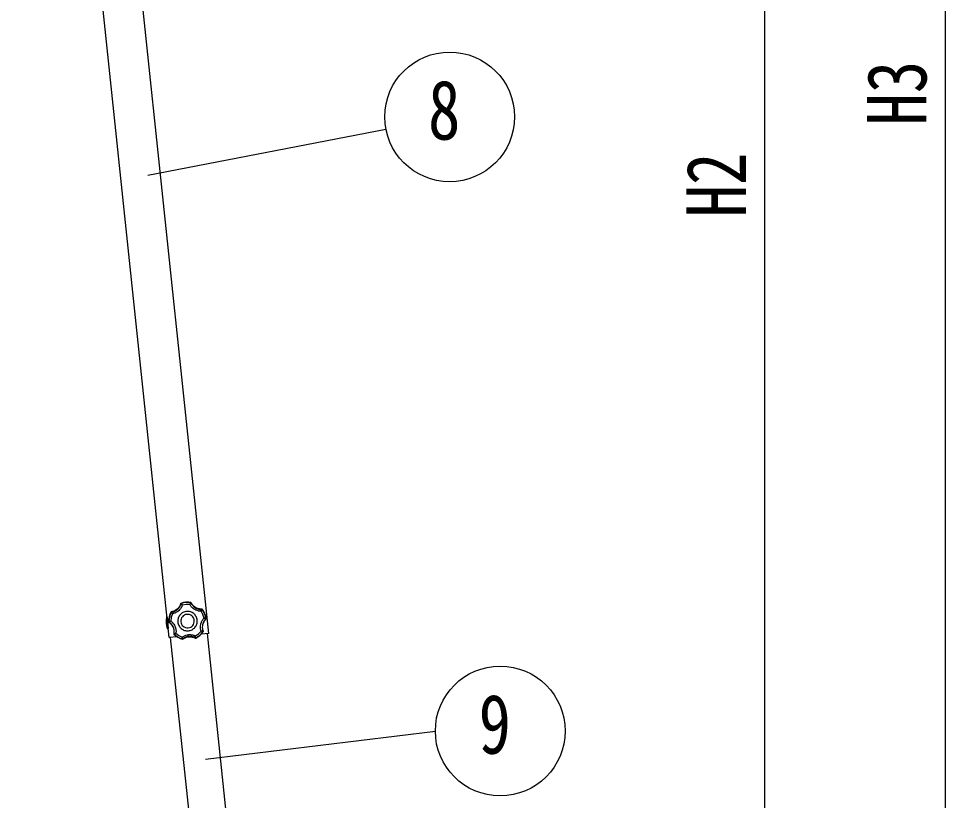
# Model space of a CAD drawing. Units: millimetres, scale not verified. Extents: x -10512 to 10512, y -7425 to 7425.
# Drawn here: x -4528 to -3500, y -3804 to -2936 of the extents above; entities that cross this region are included whole.
import ezdxf
from ezdxf.enums import TextEntityAlignment as Align

# ---------------------------------------------------------------- set-up
doc = ezdxf.new("R2010")
doc.units = ezdxf.units.MM
doc.header["$LTSCALE"] = 30
for name, color, linetype in [('0-4_YKK_13', 4, 'Continuous'), ('0-5_YKK_A1', 4, 'Continuous'), ('0-6_YKK_D', 6, 'Continuous')]:
    doc.layers.add(name, color=color, linetype=linetype)
doc.styles.add('ＭＳ ゴシック', font='')
doc.styles.get('ＭＳ ゴシック').set_extended_font_data('MS Gothic')

msp = doc.modelspace()

# ---------------------------------------------------------------- linework, layer by layer
at = {"layer": '0-4_YKK_13'}
for p, q in [((-4348.06, -3585.1), (-4348.37, -3585.44)), ((-4348.06, -3585.1), (-4348.37, -3585.44)), ((-4348.13, -3585.74), (-4348.37, -3585.44)), ((-4347.82, -3585.41), (-4348.13, -3585.74)), ((-4347.82, -3585.41), (-4348.13, -3585.74)), ((-4348.06, -3585.1), (-4347.82, -3585.41)), ((-4337.17, -3584.47), (-4336.99, -3584.13)), ((-4336.81, -3584.75), (-4337.17, -3584.47)), ((-4336.81, -3584.75), (-4337.17, -3584.47)), ((-4336.63, -3584.41), (-4336.99, -3584.13)), ((-4336.63, -3584.41), (-4336.99, -3584.13)), ((-4336.63, -3584.41), (-4336.81, -3584.75)), ((-4358.87, -3594.56), (-4359.24, -3594.82)), ((-4358.87, -3594.56), (-4359.24, -3594.82)), ((-4358.97, -3595.1), (-4359.24, -3594.82)), ((-4358.6, -3594.84), (-4358.97, -3595.1)), ((-4358.6, -3594.84), (-4358.97, -3595.1)), ((-4358.87, -3594.56), (-4358.6, -3594.84)), ((-4324.93, -3591.89), (-4324.71, -3591.57)), ((-4324.51, -3592.08), (-4324.93, -3591.89)), ((-4324.51, -3592.08), (-4324.93, -3591.89)), ((-4324.29, -3591.76), (-4324.71, -3591.57)), ((-4324.29, -3591.76), (-4324.71, -3591.57)), ((-4324.29, -3591.76), (-4324.51, -3592.08)), ((-4364.06, -3600.3), (-4363.34, -3600.24)), ((-4364.06, -3600.3), (-4363.49, -3606.78)), ((-4362.92, -3613.25), (-4363.49, -3606.78)), ((-4363.34, -3600.24), (-4362.21, -3613.19)), ((-4361.74, -3605.65), (-4361.38, -3605.52)), ((-4361.74, -3605.65), (-4361.52, -3606.05)), ((-4361.74, -3605.65), (-4361.52, -3606.05)), ((-4361.15, -3605.92), (-4361.52, -3606.05)), ((-4361.38, -3605.52), (-4361.15, -3605.92)), ((-4361.38, -3605.52), (-4361.15, -3605.92)), ((-4320.48, -3602.36), (-4320.33, -3601.92)), ((-4320.48, -3602.36), (-4320.33, -3601.92)), ((-4320.1, -3602.42), (-4320.48, -3602.36)), ((-4320.33, -3601.92), (-4319.95, -3601.99)), ((-4320.1, -3602.42), (-4319.95, -3601.99)), ((-4320.1, -3602.42), (-4319.95, -3601.99)), ((-4362.92, -3613.25), (-4362.21, -3613.19)), ((-4356.08, -3618.85), (-4355.74, -3618.68)), ((-4356.08, -3618.85), (-4355.95, -3619.29)), ((-4356.08, -3618.85), (-4355.95, -3619.29)), ((-4355.61, -3619.12), (-4355.95, -3619.29)), ((-4355.74, -3618.68), (-4355.61, -3619.12)), ((-4355.74, -3618.68), (-4355.61, -3619.12)), ((-4323.66, -3616.32), (-4323.6, -3615.86)), ((-4323.65, -3616.32), (-4323.6, -3615.86)), ((-4323.28, -3616.43), (-4323.65, -3616.32)), ((-4323.6, -3615.86), (-4323.23, -3615.97)), ((-4323.28, -3616.43), (-4323.23, -3615.97)), ((-4323.28, -3616.43), (-4323.23, -3615.97)), ((-4346.44, -3624.62), (-4345.99, -3624.53)), ((-4346.44, -3624.62), (-4345.99, -3624.53)), ((-4346.43, -3625.01), (-4346.44, -3624.62)), ((-4346.43, -3625.01), (-4345.98, -3624.92)), ((-4346.43, -3625.01), (-4345.98, -3624.92)), ((-4345.99, -3624.53), (-4345.98, -3624.92)), ((-4332.18, -3623.32), (-4331.72, -3623.33)), ((-4332.12, -3623.71), (-4332.18, -3623.32)), ((-4332.18, -3623.32), (-4331.72, -3623.33)), ((-4332.12, -3623.71), (-4331.67, -3623.72)), ((-4332.12, -3623.71), (-4331.67, -3623.72)), ((-4331.72, -3623.33), (-4331.67, -3623.72))]:
    msp.add_line(p, q, dxfattribs=at)
for points in [[(-4348.37, -3585.44), (-4348.56, -3586.08), (-4348.79, -3586.71), (-4349.02, -3587.25), (-4349.16, -3587.56), (-4349.31, -3587.86), (-4349.47, -3588.15), (-4349.63, -3588.45), (-4349.81, -3588.74), (-4350.42, -3589.63), (-4351.27, -3590.66), (-4352.23, -3591.59), (-4353.29, -3592.41), (-4354.42, -3593.11), (-4355.39, -3593.59), (-4355.7, -3593.73), (-4356.02, -3593.85), (-4356.33, -3593.97), (-4356.65, -3594.07), (-4356.97, -3594.17), (-4357.54, -3594.32), (-4358.2, -3594.46), (-4358.87, -3594.56)], [(-4358.6, -3594.84), (-4357.94, -3594.73), (-4357.29, -3594.6), (-4356.72, -3594.44), (-4356.4, -3594.35), (-4356.08, -3594.24), (-4355.77, -3594.13), (-4355.47, -3594.01), (-4355.16, -3593.88), (-4354.67, -3593.65), (-4354.09, -3593.34), (-4353.53, -3593.01), (-4353.22, -3592.81), (-4352.95, -3592.62), (-4352.68, -3592.43), (-4352.42, -3592.22), (-4352.16, -3592.01), (-4351.66, -3591.57), (-4350.75, -3590.63), (-4349.94, -3589.59), (-4349.42, -3588.78), (-4349.1, -3588.2), (-4348.81, -3587.61), (-4348.55, -3587), (-4348.33, -3586.38), (-4348.13, -3585.74)], [(-4348.13, -3585.74), (-4348.1, -3585.77), (-4348.02, -3585.82), (-4347.91, -3585.91), (-4347.76, -3586.02), (-4347.58, -3586.15), (-4347.38, -3586.3), (-4347.16, -3586.47), (-4346.93, -3586.66), (-4346.69, -3586.85), (-4346.44, -3587.05), (-4346.68, -3587.71), (-4346.95, -3588.35), (-4347.21, -3588.91), (-4347.37, -3589.21), (-4347.54, -3589.52), (-4347.71, -3589.82), (-4347.89, -3590.12), (-4348.08, -3590.41), (-4348.68, -3591.26), (-4349.58, -3592.31), (-4350.57, -3593.28), (-4350.92, -3593.58), (-4351.19, -3593.8), (-4351.46, -3594.02), (-4351.74, -3594.22), (-4352.03, -3594.42), (-4352.41, -3594.67), (-4353, -3595.03), (-4353.61, -3595.36), (-4354.23, -3595.65), (-4354.86, -3595.92), (-4355.51, -3596.16), (-4356.18, -3596.37), (-4356.85, -3596.55), (-4357.54, -3596.7)], [(-4336.99, -3584.13), (-4339.79, -3583.81), (-4342.59, -3583.87), (-4345.36, -3584.3), (-4348.06, -3585.1)], [(-4336.99, -3584.13), (-4339.79, -3583.81), (-4342.59, -3583.87), (-4345.36, -3584.3), (-4348.06, -3585.1)], [(-4337.17, -3584.47), (-4339.86, -3584.18), (-4342.56, -3584.24), (-4345.22, -3584.65), (-4347.82, -3585.41)], [(-4347.82, -3585.41), (-4347.79, -3585.44), (-4347.73, -3585.51), (-4347.63, -3585.62), (-4347.51, -3585.76), (-4347.37, -3585.93), (-4347.2, -3586.12), (-4347.02, -3586.33), (-4346.83, -3586.56), (-4346.64, -3586.8), (-4346.44, -3587.05)], [(-4338.25, -3586.33), (-4342.38, -3586.23), (-4346.44, -3587.05)], [(-4337.17, -3584.47), (-4337.2, -3584.51), (-4337.25, -3584.59), (-4337.32, -3584.72), (-4337.42, -3584.88), (-4337.53, -3585.07), (-4337.66, -3585.29), (-4337.8, -3585.53), (-4337.95, -3585.78), (-4338.1, -3586.06), (-4338.25, -3586.33)], [(-4336.81, -3584.75), (-4336.84, -3584.78), (-4336.9, -3584.85), (-4337, -3584.96), (-4337.13, -3585.09), (-4337.28, -3585.25), (-4337.45, -3585.44), (-4337.64, -3585.64), (-4337.84, -3585.86), (-4338.04, -3586.09), (-4338.25, -3586.33)], [(-4324.93, -3591.89), (-4324.94, -3591.93), (-4324.97, -3592.02), (-4325.01, -3592.16), (-4325.07, -3592.33), (-4325.14, -3592.54), (-4325.23, -3592.78), (-4325.32, -3593.04), (-4325.42, -3593.32), (-4325.53, -3593.61), (-4325.64, -3593.91), (-4326.35, -3593.88), (-4327.05, -3593.82), (-4327.75, -3593.73), (-4328.44, -3593.6), (-4329.13, -3593.45), (-4330.13, -3593.15), (-4331.42, -3592.64), (-4332.67, -3592.01), (-4333.19, -3591.7), (-4333.49, -3591.51), (-4333.78, -3591.31), (-4334.07, -3591.11), (-4334.35, -3590.9), (-4334.69, -3590.62), (-4335.22, -3590.17), (-4335.72, -3589.69), (-4336.21, -3589.19), (-4336.67, -3588.66), (-4337.11, -3588.11), (-4337.52, -3587.54), (-4337.9, -3586.94), (-4338.25, -3586.33)], [(-4336.81, -3584.75), (-4336.51, -3585.34), (-4336.18, -3585.92), (-4335.81, -3586.48), (-4335.42, -3587.01), (-4335, -3587.53), (-4334.56, -3588.02), (-4334.1, -3588.48), (-4333.61, -3588.92), (-4333.27, -3589.2), (-4333.01, -3589.4), (-4332.74, -3589.59), (-4332.47, -3589.78), (-4332.19, -3589.96), (-4331.81, -3590.19), (-4330.64, -3590.8), (-4329.42, -3591.27), (-4328.47, -3591.55), (-4328.15, -3591.62), (-4327.82, -3591.69), (-4327.49, -3591.74), (-4327.17, -3591.79), (-4326.84, -3591.83), (-4326.25, -3591.88), (-4325.59, -3591.9), (-4324.93, -3591.89)], [(-4324.71, -3591.57), (-4325.38, -3591.59), (-4326.05, -3591.56), (-4326.63, -3591.52), (-4326.97, -3591.48), (-4327.3, -3591.43), (-4327.63, -3591.37), (-4327.96, -3591.3), (-4328.29, -3591.23), (-4329.33, -3590.92), (-4330.57, -3590.43), (-4331.75, -3589.8), (-4332.86, -3589.05), (-4333.88, -3588.19), (-4334.64, -3587.41), (-4334.86, -3587.16), (-4335.07, -3586.9), (-4335.28, -3586.63), (-4335.48, -3586.36), (-4335.67, -3586.09), (-4335.99, -3585.59), (-4336.32, -3585.01), (-4336.63, -3584.41)], [(-4359.25, -3594.82), (-4360.41, -3597.38), (-4361.22, -3600.07), (-4361.67, -3602.83), (-4361.75, -3605.65)], [(-4359.24, -3594.82), (-4360.41, -3597.38), (-4361.22, -3600.07), (-4361.67, -3602.83), (-4361.74, -3605.65)], [(-4358.97, -3595.1), (-4360.09, -3597.57), (-4360.86, -3600.15), (-4361.3, -3602.81), (-4361.38, -3605.52)], [(-4358.97, -3595.1), (-4358.96, -3595.11), (-4358.95, -3595.13), (-4358.92, -3595.16), (-4358.89, -3595.19), (-4358.86, -3595.24), (-4358.81, -3595.29), (-4358.76, -3595.34), (-4358.71, -3595.41), (-4358.65, -3595.48), (-4358.58, -3595.55), (-4358.5, -3595.65), (-4358.34, -3595.82), (-4358.17, -3596.01), (-4358.03, -3596.17), (-4357.93, -3596.27), (-4357.84, -3596.38), (-4357.74, -3596.48), (-4357.64, -3596.59), (-4357.54, -3596.7), (-4358.91, -3600.6), (-4359.39, -3604.71)], [(-4358.6, -3594.84), (-4358.59, -3594.85), (-4358.58, -3594.87), (-4358.56, -3594.9), (-4358.54, -3594.94), (-4358.51, -3594.99), (-4358.48, -3595.05), (-4358.45, -3595.12), (-4358.41, -3595.19), (-4358.36, -3595.27), (-4358.31, -3595.36), (-4358.25, -3595.47), (-4358.14, -3595.68), (-4358.01, -3595.9), (-4357.91, -3596.08), (-4357.83, -3596.2), (-4357.76, -3596.32), (-4357.69, -3596.45), (-4357.61, -3596.57), (-4357.54, -3596.7)], [(-4330.01, -3603.85), (-4330.16, -3602.75), (-4330.41, -3601.7), (-4330.77, -3600.69), (-4331.22, -3599.74), (-4331.75, -3598.84), (-4332.37, -3598), (-4333.06, -3597.22), (-4333.82, -3596.52), (-4334.65, -3595.89), (-4335.53, -3595.35), (-4336.46, -3594.88), (-4337.44, -3594.51), (-4338.46, -3594.24), (-4339.52, -3594.06), (-4340.6, -3593.99), (-4341.7, -3594.03), (-4342.8, -3594.19), (-4343.85, -3594.44), (-4344.86, -3594.8), (-4345.81, -3595.25), (-4346.72, -3595.78), (-4347.55, -3596.4), (-4348.33, -3597.09), (-4349.03, -3597.85), (-4349.66, -3598.67), (-4350.21, -3599.56), (-4350.67, -3600.49), (-4351.04, -3601.47), (-4351.31, -3602.49), (-4351.49, -3603.54), (-4351.56, -3604.63), (-4351.52, -3605.73), (-4351.36, -3606.83), (-4351.11, -3607.88), (-4350.75, -3608.89), (-4350.3, -3609.84), (-4349.77, -3610.74), (-4349.15, -3611.58), (-4348.46, -3612.36)], [(-4324.51, -3592.08), (-4324.53, -3592.12), (-4324.58, -3592.2), (-4324.65, -3592.33), (-4324.75, -3592.49), (-4324.86, -3592.68), (-4325, -3592.89), (-4325.14, -3593.13), (-4325.3, -3593.38), (-4325.47, -3593.64), (-4325.64, -3593.91)], [(-4322.43, -3601.48), (-4323.62, -3597.51), (-4325.64, -3593.91)], [(-4320.33, -3601.92), (-4320.88, -3599.27), (-4321.77, -3596.73), (-4322.99, -3594.32), (-4324.51, -3592.08)], [(-4319.95, -3601.99), (-4320.51, -3599.23), (-4321.43, -3596.58), (-4322.69, -3594.08), (-4324.29, -3591.76)], [(-4319.95, -3601.99), (-4320.51, -3599.23), (-4321.43, -3596.58), (-4322.7, -3594.08), (-4324.29, -3591.76)], [(-4361.52, -3606.05), (-4360.97, -3606.43), (-4360.44, -3606.84), (-4359.99, -3607.22), (-4359.75, -3607.45), (-4359.51, -3607.69), (-4359.27, -3607.93), (-4359.05, -3608.18), (-4358.83, -3608.43), (-4358.16, -3609.29), (-4357.45, -3610.42), (-4356.86, -3611.62), (-4356.4, -3612.88), (-4356.09, -3614.17), (-4355.93, -3615.25), (-4355.9, -3615.58), (-4355.88, -3615.92), (-4355.87, -3616.26), (-4355.87, -3616.59), (-4355.87, -3616.93), (-4355.9, -3617.51), (-4355.98, -3618.18), (-4356.08, -3618.85)], [(-4361.38, -3605.52), (-4361.34, -3605.5), (-4361.25, -3605.46), (-4361.12, -3605.4), (-4360.95, -3605.33), (-4360.74, -3605.24), (-4360.51, -3605.15), (-4360.25, -3605.04), (-4359.97, -3604.93), (-4359.68, -3604.82), (-4359.39, -3604.71)], [(-4361.15, -3605.92), (-4361.12, -3605.89), (-4361.04, -3605.83), (-4360.93, -3605.75), (-4360.78, -3605.64), (-4360.59, -3605.52), (-4360.39, -3605.37), (-4360.16, -3605.22), (-4359.91, -3605.05), (-4359.65, -3604.88), (-4359.39, -3604.71), (-4358.84, -3605.14), (-4358.31, -3605.59), (-4357.86, -3606.02), (-4357.62, -3606.26), (-4357.38, -3606.52), (-4357.14, -3606.77), (-4356.92, -3607.04), (-4356.7, -3607.31), (-4356.08, -3608.14), (-4355.35, -3609.32), (-4354.74, -3610.56), (-4354.56, -3610.99), (-4354.43, -3611.31), (-4354.31, -3611.64), (-4354.21, -3611.97), (-4354.1, -3612.3), (-4353.98, -3612.74), (-4353.83, -3613.41), (-4353.7, -3614.09), (-4353.61, -3614.77), (-4353.55, -3615.46), (-4353.52, -3616.15), (-4353.53, -3616.85), (-4353.57, -3617.55), (-4353.64, -3618.24)], [(-4355.74, -3618.68), (-4355.63, -3618.02), (-4355.56, -3617.36), (-4355.53, -3616.77), (-4355.52, -3616.44), (-4355.53, -3616.1), (-4355.54, -3615.77), (-4355.56, -3615.44), (-4355.59, -3615.12), (-4355.65, -3614.57), (-4355.77, -3613.93), (-4355.91, -3613.29), (-4356.01, -3612.94), (-4356.1, -3612.62), (-4356.2, -3612.3), (-4356.32, -3611.99), (-4356.44, -3611.68), (-4356.7, -3611.07), (-4357.32, -3609.91), (-4358.06, -3608.82), (-4358.66, -3608.08), (-4359.11, -3607.6), (-4359.59, -3607.14), (-4360.09, -3606.7), (-4360.61, -3606.3), (-4361.15, -3605.92)], [(-4348.46, -3612.36), (-4347.7, -3613.06), (-4346.88, -3613.69), (-4345.99, -3614.23), (-4345.06, -3614.7), (-4344.08, -3615.07), (-4343.06, -3615.34), (-4342.01, -3615.52), (-4340.93, -3615.59), (-4339.82, -3615.54), (-4338.73, -3615.39), (-4337.67, -3615.14), (-4336.66, -3614.78), (-4335.71, -3614.33), (-4334.81, -3613.8), (-4333.97, -3613.18), (-4333.19, -3612.49), (-4332.49, -3611.73), (-4331.86, -3610.9), (-4331.32, -3610.02), (-4330.86, -3609.09), (-4330.49, -3608.11), (-4330.21, -3607.09), (-4330.04, -3606.04), (-4329.97, -3604.95), (-4330.01, -3603.85)], [(-4323.6, -3615.86), (-4323.65, -3615.86), (-4323.74, -3615.86), (-4323.88, -3615.86), (-4324.07, -3615.86), (-4324.29, -3615.86), (-4324.54, -3615.85), (-4324.82, -3615.85), (-4325.11, -3615.84), (-4325.42, -3615.82), (-4325.74, -3615.8), (-4325.93, -3615.13), (-4326.09, -3614.44), (-4326.22, -3613.75), (-4326.32, -3613.05), (-4326.38, -3612.35), (-4326.4, -3611.3), (-4326.32, -3609.92), (-4326.11, -3608.54), (-4325.97, -3607.94), (-4325.88, -3607.6), (-4325.78, -3607.26), (-4325.68, -3606.93), (-4325.57, -3606.6), (-4325.41, -3606.19), (-4325.15, -3605.54), (-4324.85, -3604.91), (-4324.52, -3604.3), (-4324.16, -3603.7), (-4323.77, -3603.11), (-4323.35, -3602.55), (-4322.9, -3602), (-4322.43, -3601.48)], [(-4320.48, -3602.36), (-4320.95, -3602.83), (-4321.4, -3603.32), (-4321.81, -3603.84), (-4322.2, -3604.37), (-4322.57, -3604.93), (-4322.89, -3605.5), (-4323.19, -3606.09), (-4323.46, -3606.69), (-4323.62, -3607.1), (-4323.73, -3607.41), (-4323.83, -3607.72), (-4323.93, -3608.04), (-4324.01, -3608.36), (-4324.11, -3608.79), (-4324.33, -3610.09), (-4324.4, -3611.4), (-4324.37, -3612.39), (-4324.34, -3612.72), (-4324.3, -3613.05), (-4324.25, -3613.38), (-4324.2, -3613.7), (-4324.13, -3614.03), (-4324, -3614.6), (-4323.82, -3615.24), (-4323.6, -3615.86)], [(-4323.23, -3615.97), (-4323.45, -3615.34), (-4323.64, -3614.69), (-4323.77, -3614.12), (-4323.84, -3613.79), (-4323.89, -3613.46), (-4323.94, -3613.13), (-4323.98, -3612.8), (-4324.01, -3612.46), (-4324.04, -3611.38), (-4323.95, -3610.05), (-4323.72, -3608.73), (-4323.35, -3607.44), (-4322.85, -3606.21), (-4322.34, -3605.24), (-4322.17, -3604.96), (-4321.99, -3604.67), (-4321.8, -3604.39), (-4321.6, -3604.12), (-4321.4, -3603.85), (-4321.03, -3603.4), (-4320.58, -3602.9), (-4320.1, -3602.42)], [(-4320.33, -3601.92), (-4320.37, -3601.91), (-4320.47, -3601.89), (-4320.61, -3601.86), (-4320.79, -3601.82), (-4321.01, -3601.77), (-4321.25, -3601.71), (-4321.52, -3601.65), (-4321.82, -3601.59), (-4322.12, -3601.53), (-4322.43, -3601.48)], [(-4320.48, -3602.36), (-4320.52, -3602.34), (-4320.61, -3602.3), (-4320.74, -3602.23), (-4320.9, -3602.16), (-4321.1, -3602.06), (-4321.33, -3601.96), (-4321.58, -3601.84), (-4321.86, -3601.72), (-4322.14, -3601.6), (-4322.43, -3601.48)], [(-4355.74, -3618.68), (-4355.69, -3618.67), (-4355.6, -3618.65), (-4355.46, -3618.63), (-4355.28, -3618.59), (-4355.06, -3618.55), (-4354.81, -3618.5), (-4354.54, -3618.45), (-4354.25, -3618.38), (-4353.95, -3618.32), (-4353.64, -3618.24)], [(-4355.61, -3619.12), (-4355.56, -3619.1), (-4355.48, -3619.06), (-4355.34, -3619.01), (-4355.17, -3618.93), (-4354.97, -3618.85), (-4354.73, -3618.75), (-4354.48, -3618.63), (-4354.21, -3618.51), (-4353.93, -3618.38), (-4353.64, -3618.24)], [(-4355.61, -3619.12), (-4353.6, -3620.94), (-4351.39, -3622.47), (-4348.99, -3623.71), (-4346.44, -3624.62)], [(-4353.64, -3618.24), (-4350.35, -3620.76), (-4346.59, -3622.48)], [(-4331.95, -3621.2), (-4328.54, -3618.85), (-4325.74, -3615.8)], [(-4331.72, -3623.33), (-4329.37, -3621.99), (-4327.23, -3620.36), (-4325.31, -3618.46), (-4323.66, -3616.32)], [(-4331.67, -3623.72), (-4329.22, -3622.33), (-4326.98, -3620.64), (-4325, -3618.66), (-4323.28, -3616.43)], [(-4331.67, -3623.72), (-4329.22, -3622.33), (-4326.98, -3620.64), (-4325, -3618.66), (-4323.28, -3616.43)], [(-4323.66, -3616.32), (-4323.7, -3616.31), (-4323.79, -3616.29), (-4323.93, -3616.26), (-4324.11, -3616.22), (-4324.33, -3616.17), (-4324.58, -3616.11), (-4324.85, -3616.04), (-4325.13, -3615.97), (-4325.43, -3615.89), (-4325.74, -3615.8)], [(-4355.95, -3619.29), (-4353.88, -3621.19), (-4351.58, -3622.79), (-4349.08, -3624.07), (-4346.43, -3625.01)], [(-4355.95, -3619.29), (-4353.88, -3621.19), (-4351.58, -3622.79), (-4349.08, -3624.07), (-4346.43, -3625.01)], [(-4345.99, -3624.53), (-4346.01, -3624.49), (-4346.03, -3624.4), (-4346.08, -3624.26), (-4346.13, -3624.09), (-4346.2, -3623.88), (-4346.27, -3623.63), (-4346.35, -3623.37), (-4346.43, -3623.08), (-4346.51, -3622.79), (-4346.59, -3622.48), (-4346.01, -3622.09), (-4345.41, -3621.72), (-4344.79, -3621.39), (-4344.16, -3621.08), (-4343.51, -3620.81), (-4342.52, -3620.46), (-4341.18, -3620.11), (-4339.8, -3619.89), (-4339.19, -3619.83), (-4338.84, -3619.81), (-4338.48, -3619.8), (-4338.13, -3619.79), (-4337.78, -3619.8), (-4337.35, -3619.82), (-4336.65, -3619.87), (-4335.96, -3619.96), (-4335.28, -3620.09), (-4334.59, -3620.24), (-4333.91, -3620.43), (-4333.25, -3620.66), (-4332.59, -3620.91), (-4331.95, -3621.2)], [(-4346.44, -3624.62), (-4346.45, -3624.58), (-4346.45, -3624.48), (-4346.47, -3624.34), (-4346.48, -3624.15), (-4346.5, -3623.93), (-4346.52, -3623.68), (-4346.54, -3623.4), (-4346.56, -3623.11), (-4346.58, -3622.8), (-4346.59, -3622.48)], [(-4332.18, -3623.32), (-4332.77, -3623.02), (-4333.38, -3622.75), (-4334, -3622.51), (-4334.63, -3622.31), (-4335.27, -3622.14), (-4335.92, -3622), (-4336.57, -3621.9), (-4337.22, -3621.83), (-4337.66, -3621.81), (-4337.99, -3621.8), (-4338.32, -3621.8), (-4338.65, -3621.81), (-4338.98, -3621.82), (-4339.42, -3621.86), (-4340.72, -3622.06), (-4341.99, -3622.39), (-4342.92, -3622.73), (-4343.23, -3622.86), (-4343.53, -3623), (-4343.83, -3623.14), (-4344.12, -3623.3), (-4344.41, -3623.46), (-4344.91, -3623.76), (-4345.46, -3624.13), (-4345.99, -3624.53)], [(-4345.98, -3624.92), (-4345.44, -3624.51), (-4344.89, -3624.14), (-4344.39, -3623.83), (-4344.1, -3623.67), (-4343.8, -3623.51), (-4343.5, -3623.37), (-4343.19, -3623.23), (-4342.88, -3623.09), (-4341.86, -3622.73), (-4340.57, -3622.4), (-4339.24, -3622.21), (-4337.9, -3622.17), (-4336.57, -3622.26), (-4335.5, -3622.45), (-4335.17, -3622.52), (-4334.85, -3622.61), (-4334.53, -3622.7), (-4334.2, -3622.8), (-4333.89, -3622.91), (-4333.34, -3623.12), (-4332.72, -3623.4), (-4332.12, -3623.71)], [(-4332.18, -3623.32), (-4332.18, -3623.28), (-4332.16, -3623.19), (-4332.14, -3623.04), (-4332.12, -3622.86), (-4332.09, -3622.64), (-4332.06, -3622.39), (-4332.03, -3622.12), (-4332, -3621.82), (-4331.97, -3621.51), (-4331.95, -3621.2)], [(-4331.72, -3623.33), (-4331.73, -3623.29), (-4331.73, -3623.19), (-4331.75, -3623.05), (-4331.76, -3622.87), (-4331.78, -3622.64), (-4331.81, -3622.39), (-4331.84, -3622.12), (-4331.87, -3621.82), (-4331.91, -3621.51), (-4331.95, -3621.2)]]:
    msp.add_lwpolyline(points, dxfattribs=at)
msp.add_lwpolyline([(-4333.29, -3604.14), (-4333.57, -3602.64), (-4334.13, -3601.28), (-4334.93, -3600.07), (-4335.94, -3599.04), (-4337.12, -3598.23), (-4338.45, -3597.65), (-4339.9, -3597.34), (-4341.42, -3597.32), (-4342.91, -3597.6), (-4344.27, -3598.16), (-4345.48, -3598.96), (-4346.51, -3599.97), (-4347.32, -3601.15), (-4347.9, -3602.48), (-4348.22, -3603.92), (-4348.24, -3605.44), (-4347.95, -3606.94), (-4347.39, -3608.3), (-4346.59, -3609.51), (-4345.58, -3610.54), (-4344.4, -3611.35), (-4343.07, -3611.93), (-4341.63, -3612.24), (-4340.11, -3612.26), (-4338.61, -3611.98), (-4337.25, -3611.42), (-4336.04, -3610.62), (-4335.01, -3609.61), (-4334.2, -3608.43), (-4333.62, -3607.1), (-4333.31, -3605.66)], close=True, dxfattribs=at)
msp.add_arc((-4344.65, -3605.13), 20, 166.03443, 203.96557, dxfattribs=at)
at = {"layer": '0-5_YKK_A1'}
for p, q in [((-4360.97, -3623), (-4528.21, -2031.77)), ((-4317.21, -3618.4), (-4484.45, -2027.17)), ((-4317.21, -3618.4), (-4325.56, -3619.28)), ((-4260.13, -4175.83), (-4318.7, -3618.56)), ((-4352.62, -3622.12), (-4360.97, -3623)), ((-4300.87, -4180.44), (-4359.48, -3622.84))]:
    msp.add_line(p, q, dxfattribs=at)
at = {"layer": '0-6_YKK_D'}
for p, q in [((-3500.05, -4205.08), (-3500.05, -1798.67)), ((-3700.85, -2002.51), (-3700.85, -4205.08)), ((-4384.82, -3109.75), (-4120.69, -3058.77)), ((-4320.67, -3758.19), (-4065.89, -3726.81))]:
    msp.add_line(p, q, dxfattribs=at)
for centre in [(-4049.99, -3045.13), (-3993.89, -3726.81)]:
    msp.add_circle(centre, 72, dxfattribs=at)

# ---------------------------------------------------------------- texts
at = {"layer": '0-6_YKK_D', "style": 'ＭＳ ゴシック', "width": 0.8}
for s, p in [('H3', (-3501.39, -3054.67)), ('H2', (-3701.65, -3156.61))]:
    msp.add_text(s, height=65.98, rotation=90, dxfattribs=at).set_placement(p, align=Align.BOTTOM_LEFT)
for s, p in [('8', (-4073.99, -3090.13)), ('9', (-4017.89, -3771.81))]:
    msp.add_text(s, height=65.98, dxfattribs=at).set_placement(p, align=Align.BOTTOM_LEFT)

doc.saveas('drawing.dxf')
